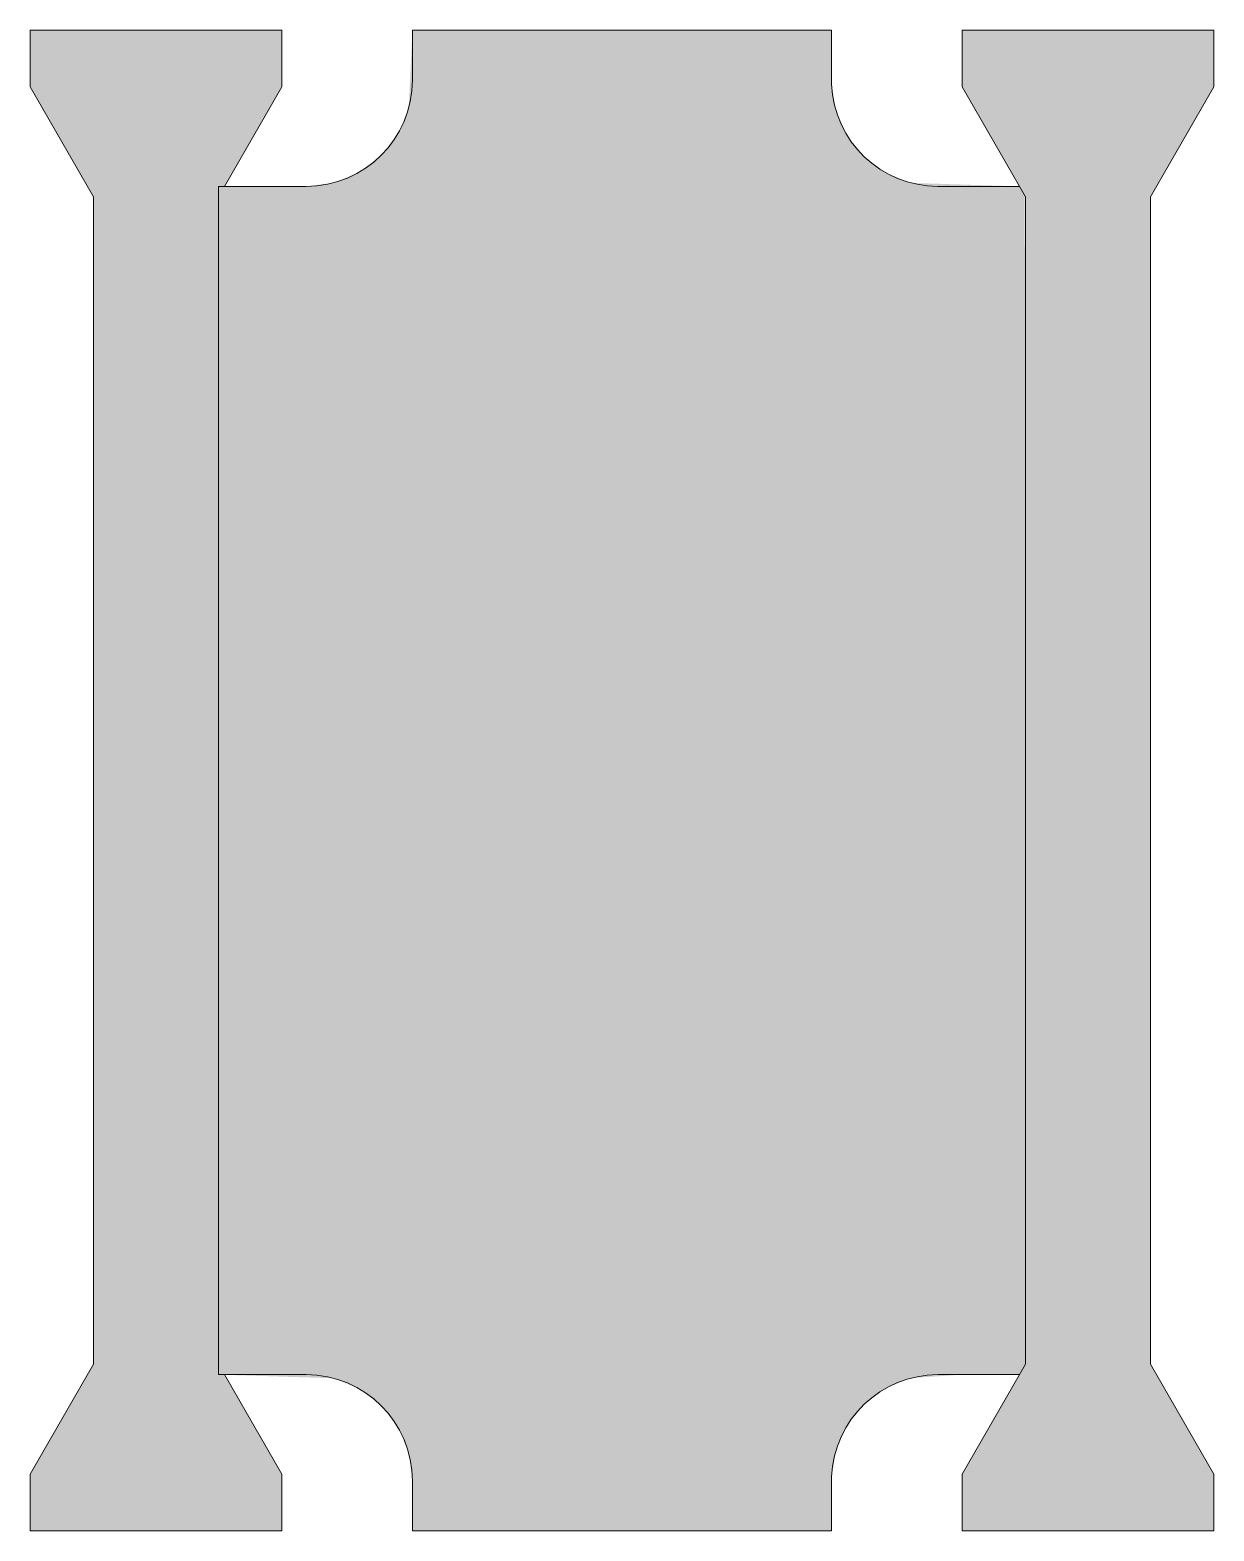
# Model space of a CAD drawing. Header units: metres. Extents: x -9.5 to 9.5, y 0 to 24.
import ezdxf

# ---------------------------------------------------------------- set-up
doc = ezdxf.new("R2010")
doc.units = ezdxf.units.M
doc.layers.add('A-DETL-GENF', color=92, linetype='Continuous', lineweight=18)

# ---------------------------------------------------------------- blocks, each defined once
blk = doc.blocks.new('31 Solarlux ko_01 - 31Solarlux ko_01-971077-00_0 Basismaterialen')
at = {"layer": 'A-DETL-GENF'}
for points in [[(-5.437, 0), (-5.437, 0.909), (-6.355, 2.5), (-6.451, 2.5), (-6.451, 21.5), (-6.355, 21.5), (-5.437, 23.091), (-5.437, 24), (-9.465, 24), (-9.465, 23.091), (-8.451, 21.335), (-8.451, 2.665), (-9.465, 0.909), (-9.465, 0)], [(3.351, 0), (3.351, 0.868), (3.423, 1.295), (3.6, 1.689), (3.872, 2.026), (4.219, 2.284), (4.62, 2.445), (5.435, 2.5), (6.354, 2.5), (6.449, 2.665), (6.439, 21.353), (6.354, 21.5), (4.62, 21.555), (4.219, 21.716), (3.872, 21.974), (3.6, 22.311), (3.423, 22.705), (3.351, 23.132), (3.351, 24), (-3.351, 24), (-3.409, 22.76), (-3.578, 22.35), (-3.849, 21.998), (-4.201, 21.728), (-4.611, 21.558), (-5.051, 21.5), (-6.451, 21.5), (-6.451, 2.5), (-4.611, 2.442), (-4.201, 2.272), (-3.849, 2.002), (-3.578, 1.65), (-3.409, 1.24), (-3.351, 0.8), (-3.351, 0)], [(9.463, 0), (9.463, 0.909), (8.449, 2.665), (8.449, 21.335), (9.463, 23.091), (9.463, 24), (5.435, 24), (5.435, 23.091), (6.449, 21.335), (6.449, 2.665), (5.435, 0.909), (5.435, 0)]]:
    blk.add_hatch(color=256, dxfattribs=at).paths.add_polyline_path(points)
for p, q in [((-5.437, 24), (-9.465, 24)), ((-9.465, 24), (-9.465, 23.091)), ((-5.437, 23.091), (-5.437, 24)), ((-3.351, 24), (-3.351, 23.2)), ((3.351, 24), (-3.351, 24)), ((3.351, 23.132), (3.351, 24)), ((9.463, 24), (5.435, 24)), ((5.435, 24), (5.435, 23.091)), ((9.463, 23.091), (9.463, 24)), ((-9.465, 23.091), (-8.451, 21.335)), ((-6.355, 21.5), (-5.437, 23.091)), ((5.435, 23.091), (6.449, 21.335)), ((8.449, 21.335), (9.463, 23.091)), ((-5.051, 21.5), (-6.451, 21.5)), ((-6.451, 21.5), (-6.451, 2.5)), ((6.354, 21.5), (5.049, 21.5)), ((-8.451, 21.335), (-8.451, 2.665)), ((6.449, 21.335), (6.449, 2.665)), ((8.449, 2.665), (8.449, 21.335)), ((-8.451, 2.665), (-9.465, 0.909)), ((6.449, 2.665), (5.435, 0.909)), ((9.463, 0.909), (8.449, 2.665)), ((-6.451, 2.5), (-5.051, 2.5)), ((-5.437, 0.909), (-6.355, 2.5)), ((5.049, 2.5), (6.354, 2.5)), ((-9.465, 0.909), (-9.465, 0)), ((-5.437, 0), (-5.437, 0.909)), ((-3.351, 0.8), (-3.351, 0)), ((3.351, 0), (3.351, 0.868)), ((5.435, 0.909), (5.435, 0)), ((9.463, 0), (9.463, 0.909)), ((-9.465, 0), (-5.437, 0)), ((-3.351, 0), (3.351, 0)), ((5.435, 0), (9.463, 0))]:
    blk.add_line(p, q, dxfattribs=at)
for centre, start, end in [((-5.051, 23.2), 270, 0), ((5.049, 23.2), 182.3063, 270), ((-5.051, 0.8), 0, 90), ((5.049, 0.8), 90, 177.6937)]:
    blk.add_arc(centre, 1.7, start, end, dxfattribs=at)

msp = doc.modelspace()

# ---------------------------------------------------------------- block references
msp.add_blockref('31 Solarlux ko_01 - 31Solarlux ko_01-971077-00_0 Basismaterialen', (0, 0))

doc.saveas('drawing.dxf')
